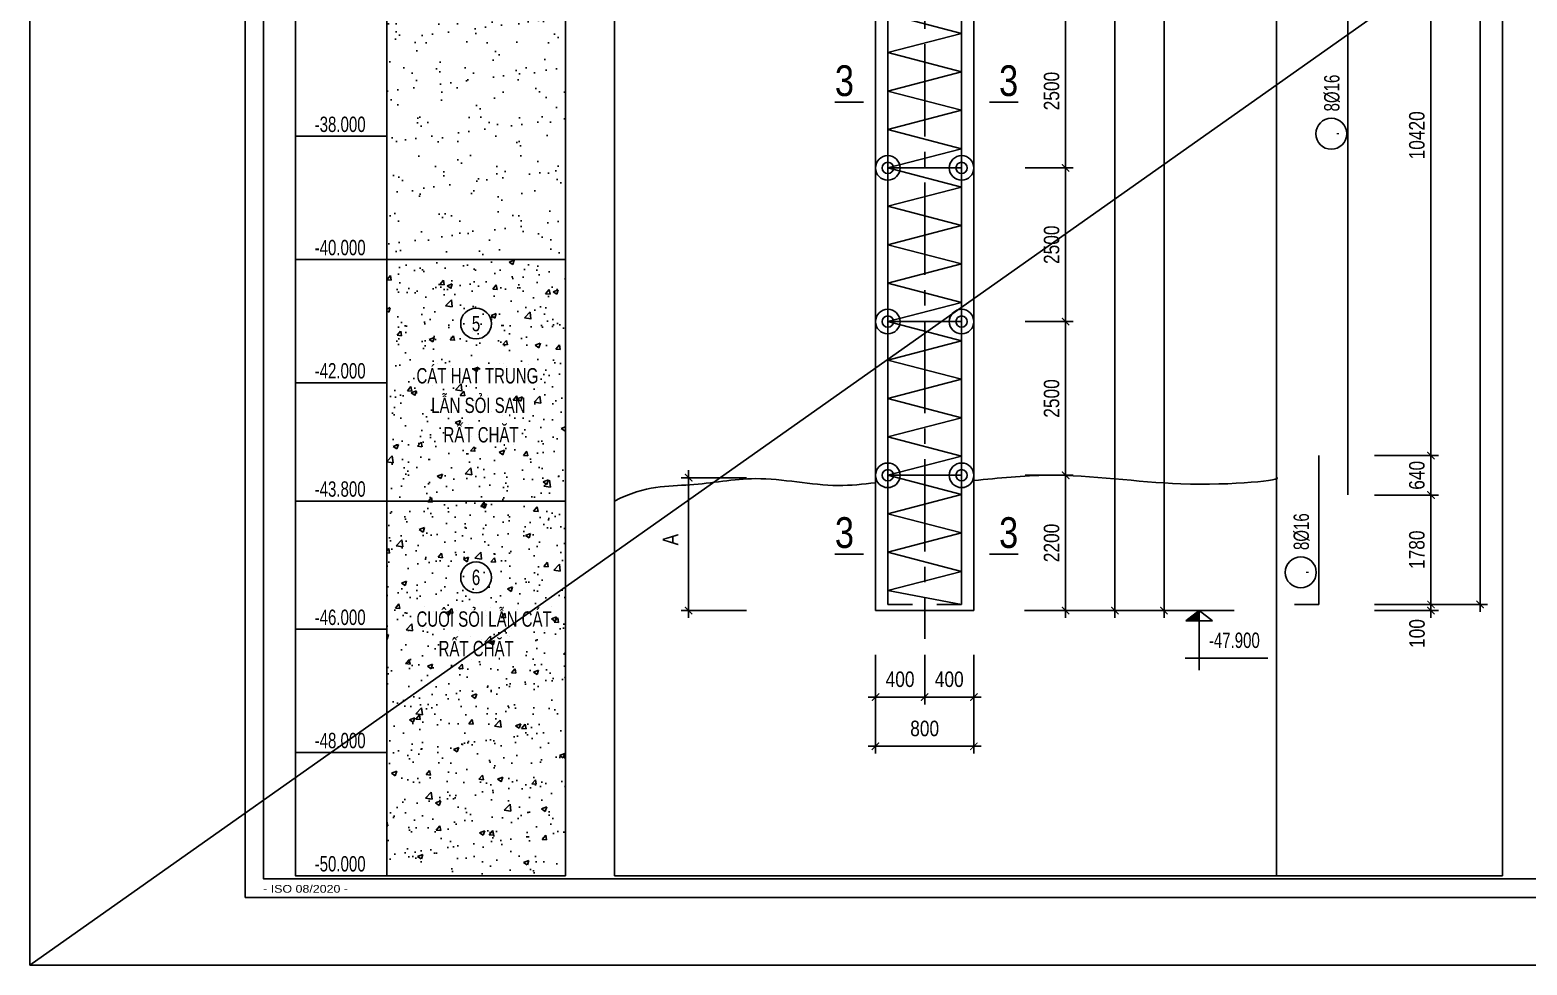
# Model space of a CAD drawing. Extents: x 171424 to 249266, y 74893 to 149166.
# Drawn here: x 171448 to 177537, y 102893 to 106695 of the extents above; entities that cross this region are included whole.
import ezdxf
from ezdxf.enums import TextEntityAlignment as Align

# ---------------------------------------------------------------- set-up
doc = ezdxf.new("R2010")
doc.units = 0
doc.header["$LTSCALE"] = 500
doc.header["$MEASUREMENT"] = 0
doc.header["$PDMODE"] = 3
doc.linetypes.add('CENTER2', pattern=[1.125, 0.75, -0.125, 0.125, -0.125])
doc.layers.get('0').update_dxf_attribs({"linetype": 'CONTINUOUS'})
doc.layers.get('DEFPOINTS').update_dxf_attribs({"linetype": 'CONTINUOUS'})
for name, color, linetype in [('01.CDC.AXIS', 160, 'CENTER2'), ('02.CDC.DIM', 1, 'CONTINUOUS'), ('03.CDC.BORDER', 3, 'CONTINUOUS'), ('05.CDC.STEEL', 4, 'CONTINUOUS'), ('06.CDC.TEXT', 2, 'CONTINUOUS'), ('10.CDC.HATCH', 9, 'CONTINUOUS'), ('11.CDC.NOTE', 8, 'CONTINUOUS'), ('CDC -TEXT KHUNG', 7, 'CONTINUOUS'), ('CDC-KHUNGTEN', 7, 'CONTINUOUS'), ('CDC.10.HATCH', 9, 'CONTINUOUS')]:
    doc.layers.add(name, color=color, linetype=linetype)
doc.layers.add('KCS_Plotter', color=11, linetype='CONTINUOUS', plot=False)
doc.styles.add('ARIAL', font='arial.ttf', dxfattribs={"width": 0.8})
doc.styles.add('KT CDC', font='arial.ttf', dxfattribs={"width": 0.85, "height": 200})
doc.dimstyles.new('DIM100-25', dxfattribs={"dimtxt": 63, "dimasz": 30, "dimexe": 30, "dimexo": 0, "dimgap": 25, "dimtad": 1, "dimdec": 0, "dimlfac": 4, "dimzin": 0, "dimdsep": 46, "dimtxsty": 'ARIAL', "dimblk": 'ARCHTICK', "dimblk1": 'ARCHTICK', "dimblk2": 'D', "dimcen": 0, "dimdle": 30, "dimclrd": 1, "dimclre": 1, "dimclrt": 2, "dimadec": 0, "dimazin": 0, "dimtfac": 1, "dimtdec": 0, "dimtix": 1, "dimtofl": 0, "dimtmove": 2, "dimatfit": 3, "dimldrblk": 'ARCHTICK', "dimfxl": 1, "dimtolj": 1, "dimtzin": 0, "dimarcsym": 0})
doc.dimstyles.new('DIM100-50', dxfattribs={"dimtxt": 63, "dimasz": 30, "dimexe": 30, "dimexo": 0, "dimgap": 40, "dimtad": 1, "dimdec": 0, "dimlfac": 2, "dimzin": 0, "dimdsep": 46, "dimtxsty": 'ARIAL', "dimblk": 'ARCHTICK', "dimcen": 0, "dimdle": 30, "dimclrd": 1, "dimclre": 1, "dimclrt": 2, "dimadec": 0, "dimazin": 0, "dimtfac": 1, "dimtdec": 0, "dimtix": 1, "dimtofl": 0, "dimtmove": 2, "dimatfit": 3, "dimldrblk": 'ARCHTICK', "dimfxl": 1, "dimtolj": 1, "dimtzin": 0, "dimarcsym": 0})
pattern_1 = [(37.5, (90230.4, -22296.01), (-5.03947, 154.1459), [0, -121.6, 0, -136, 0, -130]), (7.5, (90230.4, -22296.01), (141.58214, 225.77169), [0, -65.6, 0, -109.6, 0, -42]), (327.5, (90132, -22296.01), (249.13135, 0.45272), [0, -40, 0, -144, 0, -188]), (317.5, (90132, -22296), (240.49013, 70.21405), [0, -20, 0, -94.4, 0, -108])]
pattern_2 = [(50, (90230.4, -22296.01), (215.17805, -18.82564), [22.5, -247.5]), (355, (90230.4, -22296), (-41.6254, 225.65764), [18, -198]), (100.4514, (90248.33, -22297.58), (173.55281, 206.83186), [19.12206, -210.34263]), (46.1842, (90230.4, -22236), (320.1723, -49.6557), [33.75, -371.25]), (96.6356, (90257.07, -22240.15), (280.3988, 292.23536), [28.6831, -315.5139]), (351.1842, (90230.4, -22236), (280.3986, 292.2356), [27, -297]), (21, (90260.4, -22251.01), (179.07212, -120.78567), [22.5, -247.5]), (326, (90260.4, -22251), (72.9946, 217.545), [18, -198]), (71.4514, (90275.32, -22261.08), (252.0668, 96.75915), [19.12206, -210.34263]), (37.5, (90230.39, -22296.01), (3.647957, 99.868156), [0, -195.6, 0, -201, 0, -198.75]), (7.5, (90230.39, -22296.01), (78.92086, 118.32351), [0, -114.6, 0, -191.1, 0, -75.75]), (327.5, (90163.49, -22296.01), (160.14673, -6.76646), [0, -75, 0, -234, 0, -310.5]), (317.5, (90133.5, -22296.01), (174.95585, 30.0315), [0, -97.5, 0, -155.4, 0, -220.5])]

# ---------------------------------------------------------------- blocks, each defined once
blk = doc.blocks.new('_ArchTick')
at = {"color": 0, "linetype": 'ByBlock', "const_width": 0.15}
blk.add_lwpolyline([(-0.5, -0.5), (0.5, 0.5)], dxfattribs=at)
blk = doc.blocks.new('*D385')
at = {"layer": '02.CDC.DIM', "color": 1, "lineweight": -2, "transparency": 16777216}
for p, q in [((176916.7, 115934.2), (177376.4, 115934.2)), ((177346.4, 115964.2), (177346.4, 104329.2)), ((176916.7, 104359.2), (177376.4, 104359.2))]:
    blk.add_line(p, q, dxfattribs=at)
at = {"layer": 'DEFPOINTS', "color": 0, "transparency": 16777216}
for p in [(176916.7, 115934.2), (176916.7, 104359.2), (177346.4, 104359.2)]:
    blk.add_point(p, dxfattribs=at)
at = {"layer": '02.CDC.DIM', "color": 1, "lineweight": -2, "transparency": 16777216, "xscale": 30, "yscale": 30, "zscale": 30}
for p, rotation in [((177346.4, 115934.2), 90), ((177346.4, 104359.2), 270)]:
    blk.add_blockref('_ArchTick', p, dxfattribs=dict(at, rotation=rotation))
at = {"layer": '02.CDC.DIM', "color": 2, "transparency": 16777216, "insert": (177289.2, 110146.7), "char_height": 63, "attachment_point": 5, "rotation": 90, "style": 'ARIAL'}
blk.add_mtext('\\A1;46300', dxfattribs=at)
blk = doc.blocks.new('D')
at = {"layer": '02.CDC.DIM'}
for p, q in [((-50, -50), (50, 50)), ((-86.75, 0), (86.75, 0))]:
    blk.add_line(p, q, dxfattribs=at)
blk = doc.blocks.new('*D391')
at = {"layer": '02.CDC.DIM', "color": 1, "lineweight": -2, "transparency": 16777216}
for p, q in [((177146.4, 104359.2), (177146.4, 104389.2)), ((176916.7, 104359.2), (177176.4, 104359.2)), ((176916.7, 104334.2), (177176.4, 104334.2)), ((177146.4, 104334.2), (177146.4, 104304.2))]:
    blk.add_line(p, q, dxfattribs=at)
at = {"layer": 'DEFPOINTS', "color": 0, "transparency": 16777216}
for p in [(176916.7, 104359.2), (176916.7, 104334.2), (177146.4, 104359.2)]:
    blk.add_point(p, dxfattribs=at)
at = {"layer": '02.CDC.DIM', "color": 1, "lineweight": -2, "transparency": 16777216, "xscale": 30, "yscale": 30, "zscale": 30}
for p, rotation in [((177146.4, 104359.2), 270), ((177146.4, 104334.2), 90)]:
    blk.add_blockref('_ArchTick', p, dxfattribs=dict(at, rotation=rotation))
at = {"layer": '02.CDC.DIM', "color": 2, "transparency": 16777216, "insert": (177089.9, 104241), "char_height": 63, "attachment_point": 5, "rotation": 90, "style": 'ARIAL'}
blk.add_mtext('\\A1;100', dxfattribs=at)
blk = doc.blocks.new('*D392')
at = {"layer": '02.CDC.DIM', "color": 1, "lineweight": -2, "transparency": 16777216}
for p, q in [((174887.3, 103990.7), (174887.3, 103752.5)), ((175287.3, 103990.7), (175287.3, 103752.5)), ((174857.3, 103782.5), (175317.3, 103782.5))]:
    blk.add_line(p, q, dxfattribs=at)
at = {"layer": 'DEFPOINTS', "color": 0, "transparency": 16777216}
for p in [(174887.3, 103990.7), (175287.3, 103990.7), (175287.3, 103782.5)]:
    blk.add_point(p, dxfattribs=at)
at = {"layer": '02.CDC.DIM', "color": 1, "lineweight": -2, "transparency": 16777216, "xscale": 30, "yscale": 30, "zscale": 30, "rotation": 180}
blk.add_blockref('_ArchTick', (174887.3, 103782.5), dxfattribs=at)
at = {"layer": '02.CDC.DIM', "color": 1, "lineweight": -2, "transparency": 16777216, "xscale": 30, "yscale": 30, "zscale": 30}
blk.add_blockref('_ArchTick', (175287.3, 103782.5), dxfattribs=at)
at = {"layer": '02.CDC.DIM', "color": 2, "transparency": 16777216, "insert": (175087.3, 103854.6), "char_height": 63, "attachment_point": 5, "style": 'ARIAL'}
blk.add_mtext('\\A1;800', dxfattribs=at)
blk = doc.blocks.new('*D393')
at = {"layer": '02.CDC.DIM', "color": 1, "lineweight": -2, "transparency": 16777216}
for p, q in [((174887.3, 104154.5), (174887.3, 103952.5)), ((175087.3, 104154.5), (175087.3, 103952.5)), ((174857.3, 103982.5), (175117.3, 103982.5))]:
    blk.add_line(p, q, dxfattribs=at)
at = {"layer": 'DEFPOINTS', "color": 0, "transparency": 16777216}
for p in [(174887.3, 104154.5), (175087.3, 104154.5), (175087.3, 103982.5)]:
    blk.add_point(p, dxfattribs=at)
at = {"layer": '02.CDC.DIM', "color": 1, "lineweight": -2, "transparency": 16777216, "xscale": 30, "yscale": 30, "zscale": 30, "rotation": 180}
blk.add_blockref('_ArchTick', (174887.3, 103982.5), dxfattribs=at)
at = {"layer": '02.CDC.DIM', "color": 1, "lineweight": -2, "transparency": 16777216, "xscale": 30, "yscale": 30, "zscale": 30}
blk.add_blockref('_ArchTick', (175087.3, 103982.5), dxfattribs=at)
at = {"layer": '02.CDC.DIM', "color": 2, "transparency": 16777216, "insert": (174987.3, 104054.6), "char_height": 63, "attachment_point": 5, "style": 'ARIAL'}
blk.add_mtext('\\A1;400', dxfattribs=at)
blk = doc.blocks.new('*D394')
at = {"layer": '02.CDC.DIM', "color": 1, "lineweight": -2, "transparency": 16777216}
for p, q in [((175087.3, 104154.5), (175087.3, 103952.5)), ((175287.3, 104154.5), (175287.3, 103952.5)), ((175317.3, 103982.5), (175057.3, 103982.5))]:
    blk.add_line(p, q, dxfattribs=at)
at = {"layer": 'DEFPOINTS', "color": 0, "transparency": 16777216}
for p in [(175087.3, 104154.5), (175287.3, 104154.5), (175087.3, 103982.5)]:
    blk.add_point(p, dxfattribs=at)
at = {"layer": '02.CDC.DIM', "color": 1, "lineweight": -2, "transparency": 16777216, "xscale": 30, "yscale": 30, "zscale": 30, "rotation": 180}
blk.add_blockref('_ArchTick', (175087.3, 103982.5), dxfattribs=at)
at = {"layer": '02.CDC.DIM', "color": 1, "lineweight": -2, "transparency": 16777216, "xscale": 30, "yscale": 30, "zscale": 30}
blk.add_blockref('_ArchTick', (175287.3, 103982.5), dxfattribs=at)
at = {"layer": '02.CDC.DIM', "color": 2, "transparency": 16777216, "insert": (175187.3, 104054.6), "char_height": 63, "attachment_point": 5, "style": 'ARIAL'}
blk.add_mtext('\\A1;400', dxfattribs=at)
blk = doc.blocks.new('*D395')
at = {"layer": '02.CDC.DIM', "color": 1, "lineweight": -2, "transparency": 16777216}
for p, q in [((177146.4, 107599.2), (177146.4, 104934.2)), ((176916.7, 107569.2), (177176.4, 107569.2)), ((176916.7, 104964.2), (177176.4, 104964.2))]:
    blk.add_line(p, q, dxfattribs=at)
at = {"layer": 'DEFPOINTS', "color": 0, "transparency": 16777216}
for p in [(176916.7, 107569.2), (176916.7, 104964.2), (177146.4, 104964.2)]:
    blk.add_point(p, dxfattribs=at)
at = {"layer": '02.CDC.DIM', "color": 1, "lineweight": -2, "transparency": 16777216, "xscale": 30, "yscale": 30, "zscale": 30}
for p, rotation in [((177146.4, 107569.2), 90), ((177146.4, 104964.2), 270)]:
    blk.add_blockref('_ArchTick', p, dxfattribs=dict(at, rotation=rotation))
at = {"layer": '02.CDC.DIM', "color": 2, "transparency": 16777216, "insert": (177089.2, 106266.7), "char_height": 63, "attachment_point": 5, "rotation": 90, "style": 'ARIAL'}
blk.add_mtext('\\A1;10420', dxfattribs=at)
blk = doc.blocks.new('*D397')
at = {"layer": '02.CDC.DIM', "color": 1, "lineweight": -2, "transparency": 16777216}
for p, q in [((176916.7, 104804.2), (177176.4, 104804.2)), ((177146.4, 104834.2), (177146.4, 104329.2)), ((176916.7, 104359.2), (177176.4, 104359.2))]:
    blk.add_line(p, q, dxfattribs=at)
at = {"layer": 'DEFPOINTS', "color": 0, "transparency": 16777216}
for p in [(176916.7, 104804.2), (176916.7, 104359.2), (177146.4, 104359.2)]:
    blk.add_point(p, dxfattribs=at)
at = {"layer": '02.CDC.DIM', "color": 1, "lineweight": -2, "transparency": 16777216, "xscale": 30, "yscale": 30, "zscale": 30}
for p, rotation in [((177146.4, 104804.2), 90), ((177146.4, 104359.2), 270)]:
    blk.add_blockref('_ArchTick', p, dxfattribs=dict(at, rotation=rotation))
at = {"layer": '02.CDC.DIM', "color": 2, "transparency": 16777216, "insert": (177089.2, 104581.7), "char_height": 63, "attachment_point": 5, "rotation": 90, "style": 'ARIAL'}
blk.add_mtext('\\A1;1780', dxfattribs=at)
blk = doc.blocks.new('*D398')
at = {"layer": '02.CDC.DIM', "color": 1, "lineweight": -2, "transparency": 16777216}
for p, q in [((177146.4, 104774.2), (177146.4, 104994.2)), ((176916.7, 104964.2), (177176.4, 104964.2)), ((176916.7, 104804.2), (177176.4, 104804.2))]:
    blk.add_line(p, q, dxfattribs=at)
at = {"layer": 'DEFPOINTS', "color": 0, "transparency": 16777216}
for p in [(176916.7, 104964.2), (177146.4, 104964.2), (176916.7, 104804.2)]:
    blk.add_point(p, dxfattribs=at)
at = {"layer": '02.CDC.DIM', "color": 1, "lineweight": -2, "transparency": 16777216, "xscale": 30, "yscale": 30, "zscale": 30}
for p, rotation in [((177146.4, 104964.2), 90), ((177146.4, 104804.2), 270)]:
    blk.add_blockref('_ArchTick', p, dxfattribs=dict(at, rotation=rotation))
at = {"layer": '02.CDC.DIM', "color": 2, "transparency": 16777216, "insert": (177089.2, 104884.2), "char_height": 63, "attachment_point": 5, "rotation": 90, "style": 'ARIAL'}
blk.add_mtext('\\A1;640', dxfattribs=at)
blk = doc.blocks.new('*D399')
at = {"layer": '02.CDC.DIM', "color": 1, "lineweight": -2, "transparency": 16777216}
for p, q in [((174363.1, 104874.6), (174097.3, 104874.6)), ((174127.3, 104904.6), (174127.3, 104304.2)), ((174363.1, 104334.2), (174097.3, 104334.2))]:
    blk.add_line(p, q, dxfattribs=at)
at = {"layer": 'DEFPOINTS', "color": 0, "transparency": 16777216}
for p in [(174363.1, 104874.6), (174127.3, 104334.2), (174363.1, 104334.2)]:
    blk.add_point(p, dxfattribs=at)
at = {"layer": '02.CDC.DIM', "color": 1, "lineweight": -2, "transparency": 16777216, "xscale": 30, "yscale": 30, "zscale": 30}
for p, rotation in [((174127.3, 104874.6), 90), ((174127.3, 104334.2), 270)]:
    blk.add_blockref('_ArchTick', p, dxfattribs=dict(at, rotation=rotation))
at = {"layer": '02.CDC.DIM', "color": 2, "transparency": 16777216, "insert": (174053.8, 104622.6), "char_height": 63, "attachment_point": 5, "rotation": 90, "style": 'ARIAL'}
blk.add_mtext('\\A1;A', dxfattribs=at)
blk = doc.blocks.new('*D400')
at = {"layer": '02.CDC.DIM', "color": 1, "lineweight": -2, "transparency": 16777216}
for p, q in [((176060.7, 115814.2), (176060.7, 104304.2)), ((175493.6, 115784.2), (176090.7, 115784.2)), ((175493.6, 104334.2), (176090.7, 104334.2))]:
    blk.add_line(p, q, dxfattribs=at)
at = {"layer": 'DEFPOINTS', "color": 0, "transparency": 16777216}
for p in [(175493.6, 115784.2), (175493.6, 104334.2), (176060.7, 104334.2)]:
    blk.add_point(p, dxfattribs=at)
at = {"layer": '02.CDC.DIM', "color": 1, "lineweight": -2, "transparency": 16777216, "xscale": 30, "yscale": 30, "zscale": 30}
for p, rotation in [((176060.7, 115784.2), 90), ((176060.7, 104334.2), 270)]:
    blk.add_blockref('_ArchTick', p, dxfattribs=dict(at, rotation=rotation))
at = {"layer": '02.CDC.DIM', "color": 2, "transparency": 16777216, "insert": (176003.6, 110059.2), "char_height": 63, "attachment_point": 5, "rotation": 90, "style": 'ARIAL'}
blk.add_mtext('\\A1;45800', dxfattribs=at)
blk = doc.blocks.new('*D414')
at = {"layer": '02.CDC.DIM', "color": 1, "lineweight": -2, "transparency": 16777216}
for p, q in [((175496.1, 106759.2), (175690.7, 106759.2)), ((175660.7, 106789.2), (175660.7, 106104.2)), ((175496.1, 106134.2), (175690.7, 106134.2))]:
    blk.add_line(p, q, dxfattribs=at)
at = {"layer": 'DEFPOINTS', "color": 0, "transparency": 16777216}
for p in [(175496.1, 106759.2), (175496.1, 106134.2), (175660.7, 106134.2)]:
    blk.add_point(p, dxfattribs=at)
at = {"layer": '02.CDC.DIM', "color": 1, "lineweight": -2, "transparency": 16777216, "xscale": 30, "yscale": 30, "zscale": 30}
for p, rotation in [((175660.7, 106759.2), 90), ((175660.7, 106134.2), 270)]:
    blk.add_blockref('_ArchTick', p, dxfattribs=dict(at, rotation=rotation))
at = {"layer": '02.CDC.DIM', "color": 2, "transparency": 16777216, "insert": (175603.6, 106446.7), "char_height": 63, "attachment_point": 5, "rotation": 90, "style": 'ARIAL'}
blk.add_mtext('\\A1;2500', dxfattribs=at)
blk = doc.blocks.new('*D415')
at = {"layer": '02.CDC.DIM', "color": 1, "lineweight": -2, "transparency": 16777216}
for p, q in [((175496.1, 106134.2), (175690.7, 106134.2)), ((175660.7, 106164.2), (175660.7, 105479.2)), ((175496.1, 105509.2), (175690.7, 105509.2))]:
    blk.add_line(p, q, dxfattribs=at)
at = {"layer": 'DEFPOINTS', "color": 0, "transparency": 16777216}
for p in [(175496.1, 106134.2), (175496.1, 105509.2), (175660.7, 105509.2)]:
    blk.add_point(p, dxfattribs=at)
at = {"layer": '02.CDC.DIM', "color": 1, "lineweight": -2, "transparency": 16777216, "xscale": 30, "yscale": 30, "zscale": 30}
for p, rotation in [((175660.7, 106134.2), 90), ((175660.7, 105509.2), 270)]:
    blk.add_blockref('_ArchTick', p, dxfattribs=dict(at, rotation=rotation))
at = {"layer": '02.CDC.DIM', "color": 2, "transparency": 16777216, "insert": (175603.6, 105821.7), "char_height": 63, "attachment_point": 5, "rotation": 90, "style": 'ARIAL'}
blk.add_mtext('\\A1;2500', dxfattribs=at)
blk = doc.blocks.new('*D416')
at = {"layer": '02.CDC.DIM', "color": 1, "lineweight": -2, "transparency": 16777216}
for p, q in [((175660.7, 105539.2), (175660.7, 104854.2)), ((175496.1, 105509.2), (175690.7, 105509.2)), ((175496.1, 104884.2), (175690.7, 104884.2))]:
    blk.add_line(p, q, dxfattribs=at)
at = {"layer": 'DEFPOINTS', "color": 0, "transparency": 16777216}
for p in [(175496.1, 105509.2), (175496.1, 104884.2), (175660.7, 104884.2)]:
    blk.add_point(p, dxfattribs=at)
at = {"layer": '02.CDC.DIM', "color": 1, "lineweight": -2, "transparency": 16777216, "xscale": 30, "yscale": 30, "zscale": 30}
for p, rotation in [((175660.7, 105509.2), 90), ((175660.7, 104884.2), 270)]:
    blk.add_blockref('_ArchTick', p, dxfattribs=dict(at, rotation=rotation))
at = {"layer": '02.CDC.DIM', "color": 2, "transparency": 16777216, "insert": (175603.6, 105196.7), "char_height": 63, "attachment_point": 5, "rotation": 90, "style": 'ARIAL'}
blk.add_mtext('\\A1;2500', dxfattribs=at)
blk = doc.blocks.new('*D417')
at = {"layer": '02.CDC.DIM', "color": 1, "lineweight": -2, "transparency": 16777216}
for p, q in [((175660.7, 104914.2), (175660.7, 104304.2)), ((175496.1, 104884.2), (175690.7, 104884.2)), ((175496.1, 104334.2), (175690.7, 104334.2))]:
    blk.add_line(p, q, dxfattribs=at)
at = {"layer": 'DEFPOINTS', "color": 0, "transparency": 16777216}
for p in [(175496.1, 104884.2), (175496.1, 104334.2), (175660.7, 104334.2)]:
    blk.add_point(p, dxfattribs=at)
at = {"layer": '02.CDC.DIM', "color": 1, "lineweight": -2, "transparency": 16777216, "xscale": 30, "yscale": 30, "zscale": 30}
for p, rotation in [((175660.7, 104884.2), 90), ((175660.7, 104334.2), 270)]:
    blk.add_blockref('_ArchTick', p, dxfattribs=dict(at, rotation=rotation))
at = {"layer": '02.CDC.DIM', "color": 2, "transparency": 16777216, "insert": (175603.6, 104609.2), "char_height": 63, "attachment_point": 5, "rotation": 90, "style": 'ARIAL'}
blk.add_mtext('\\A1;2200', dxfattribs=at)
blk = doc.blocks.new('*D419')
at = {"layer": '02.CDC.DIM', "color": 1, "lineweight": -2, "transparency": 16777216}
for p, q in [((175860.7, 110539.2), (175860.7, 104304.2)), ((175493.6, 110509.2), (175890.7, 110509.2)), ((175493.6, 104334.2), (175890.7, 104334.2))]:
    blk.add_line(p, q, dxfattribs=at)
at = {"layer": 'DEFPOINTS', "color": 0, "transparency": 16777216}
for p in [(175493.6, 110509.2), (175493.6, 104334.2), (175860.7, 104334.2)]:
    blk.add_point(p, dxfattribs=at)
at = {"layer": '02.CDC.DIM', "color": 1, "lineweight": -2, "transparency": 16777216, "xscale": 30, "yscale": 30, "zscale": 30}
for p, rotation in [((175860.7, 110509.2), 90), ((175860.7, 104334.2), 270)]:
    blk.add_blockref('_ArchTick', p, dxfattribs=dict(at, rotation=rotation))
at = {"layer": '02.CDC.DIM', "color": 2, "transparency": 16777216, "insert": (175803.6, 107421.7), "char_height": 63, "attachment_point": 5, "rotation": 90, "style": 'ARIAL'}
blk.add_mtext('\\A1;24700', dxfattribs=at)
blk = doc.blocks.new('KHUNG A1')
at = {"layer": 'CDC-KHUNGTEN'}
blk.add_lwpolyline([(10366.22, 712.17), (10366.22, 1278.17), (9655.22, 1278.17), (9655.22, 712.17)], close=True, dxfattribs=at)
at = {"layer": 'CDC.10.HATCH', "color": 8}
blk.add_lwpolyline([(9652.22, 709.17), (10447.22, 709.17), (10447.22, 1281.17), (9652.22, 1281.17)], close=True, dxfattribs=at)
at = {"layer": 'DEFPOINTS', "color": 1}
blk.add_lwpolyline([(9617.22, 698.17), (9617.22, 1292.17), (10458.22, 1292.17), (10458.22, 698.17), (9617.22, 698.17)], close=True, dxfattribs=at)
at = {"layer": 'CDC -TEXT KHUNG', "color": 6, "style": 'KT CDC', "width": 1.15}
blk.add_text('- ISO 08/2020 -', height=1.2569, dxfattribs=at).set_placement((9655.16, 709.94))

msp = doc.modelspace()

# ---------------------------------------------------------------- hatches: boundary and pattern name
at = {"layer": '10.CDC.HATCH'}
h = msp.add_hatch(dxfattribs=at)
h.set_pattern_fill('AR-SAND', color=256, scale=80, style=0)
h.set_pattern_definition(pattern_1)
h.paths.add_polyline_path([(172899.49, 105761.52), (173625.95, 105761.52), (173625.95, 110271.74), (172899.49, 110271.74)])
h.paths.add_polyline_path([(173230.1, 109864.61), (173295.34, 109864.61), (173295.34, 109958.36), (173230.1, 109958.36)], flags=24)
h.paths.add_polyline_path([(173057.33, 109587.24), (173420.57, 109587.24), (173420.57, 109725.43), (173057.33, 109725.43)], flags=24)
h.paths.add_polyline_path([(173007.33, 109707.24), (173467.65, 109707.24), (173467.65, 109845.43), (173007.33, 109845.43)], flags=24)
h = msp.add_hatch(dxfattribs=at)
h.set_pattern_fill('AR-CONC', color=256, scale=30, style=0)
h.set_pattern_definition(pattern_2)
h.paths.add_polyline_path([(172899.49, 105761.52), (172899.49, 104779.69), (173625.95, 104779.69), (173625.95, 105761.52)])
h.paths.add_polyline_path([(173107.34, 104980.87), (173458.98, 104980.87), (173458.98, 105119), (173107.34, 105119)], flags=24)
h.paths.add_polyline_path([(173057.33, 105100.85), (173487.21, 105100.85), (173487.21, 105239.05), (173057.33, 105239.05)], flags=24)
h.paths.add_polyline_path([(173230.05, 105453.27), (173295.4, 105453.27), (173295.4, 105547.34), (173230.05, 105547.34)], flags=24)
h.paths.add_polyline_path([(172997.33, 105220.85), (173539.12, 105220.85), (173539.12, 105359.05), (172997.33, 105359.05)], flags=24)
h = msp.add_hatch(dxfattribs=at)
h.set_pattern_fill('AR-SAND', color=256, scale=80, style=0)
h.set_pattern_definition(pattern_1)
h.paths.add_polyline_path([(172899.49, 105761.52), (172899.49, 104779.69), (173625.95, 104779.69), (173625.95, 105761.52)])
h.paths.add_polyline_path([(173107.34, 104980.87), (173458.98, 104980.87), (173458.98, 105119), (173107.34, 105119)], flags=24)
h.paths.add_polyline_path([(173057.33, 105100.85), (173487.21, 105100.85), (173487.21, 105239.05), (173057.33, 105239.05)], flags=24)
h.paths.add_polyline_path([(173230.05, 105453.27), (173295.4, 105453.27), (173295.4, 105547.34), (173230.05, 105547.34)], flags=24)
h.paths.add_polyline_path([(172997.33, 105220.85), (173539.12, 105220.85), (173539.12, 105359.05), (172997.33, 105359.05)], flags=24)
h = msp.add_hatch(dxfattribs=at)
h.set_pattern_fill('AR-CONC', color=256, scale=30, style=0)
h.set_pattern_definition(pattern_2)
h.paths.add_polyline_path([(173625.95, 104779.69), (172899.49, 104779.69), (172899.49, 103255.83), (173625.95, 103255.83)])
h.paths.add_polyline_path([(173229.77, 104421.16), (173295.68, 104421.16), (173295.68, 104516.89), (173229.77, 104516.89)], flags=24)
h.paths.add_polyline_path([(173087.34, 104111.68), (173438.98, 104111.68), (173438.98, 104249.81), (173087.34, 104249.81)], flags=24)
h.paths.add_polyline_path([(172997.33, 104231.67), (173593.56, 104231.67), (173593.56, 104369.86), (172997.33, 104369.86)], flags=24)
h = msp.add_hatch(dxfattribs=at)
h.set_pattern_fill('AR-SAND', color=256, scale=80, style=0)
h.set_pattern_definition(pattern_1)
h.paths.add_polyline_path([(172899.49, 103255.83), (173625.95, 103255.83), (173625.95, 104779.69), (172899.49, 104779.69)])
h.paths.add_polyline_path([(173229.77, 104421.16), (173295.68, 104421.16), (173295.68, 104516.89), (173229.77, 104516.89)], flags=24)
h.paths.add_polyline_path([(173087.34, 104111.68), (173438.98, 104111.68), (173438.98, 104249.81), (173087.34, 104249.81)], flags=24)
h.paths.add_polyline_path([(172997.33, 104231.67), (173593.56, 104231.67), (173593.56, 104369.86), (172997.33, 104369.86)], flags=24)

# ---------------------------------------------------------------- linework, layer by layer
at = {"layer": '01.CDC.AXIS'}
msp.add_line((175087.32, 116199.9), (175087.32, 104219.24), dxfattribs=at)
at = {"layer": '03.CDC.BORDER'}
for p, q in [((172899.49, 117355.41), (172899.49, 103255.83)), ((176518.69, 116895.41), (176518.69, 103255.83)), ((177437.2, 116895.41), (177437.2, 103255.83)), ((174887.32, 106134.24), (174887.32, 106759.24)), ((175287.32, 106134.24), (175287.32, 106759.24)), ((172528.44, 106262.65), (172899.49, 106262.65)), ((174887.32, 105509.24), (174887.32, 106134.24)), ((175287.32, 105509.24), (175287.32, 106134.24)), ((172528.44, 105761.52), (172899.49, 105761.52)), ((173625.95, 105761.52), (172899.49, 105761.52)), ((174887.32, 104884.24), (174887.32, 105509.24)), ((175287.32, 104884.24), (175287.32, 105509.24)), ((172528.44, 105260.38), (172899.49, 105260.38)), ((174887.32, 104334.24), (174887.32, 104884.24)), ((175287.32, 104334.24), (175287.32, 104884.24)), ((172528.44, 104779.69), (172899.49, 104779.69)), ((173625.95, 104779.69), (172899.49, 104779.69)), ((174887.32, 104334.24), (175287.32, 104334.24)), ((172528.44, 104258.11), (172899.49, 104258.11)), ((172528.44, 103756.97), (172899.49, 103756.97)), ((172528.44, 103255.83), (172899.49, 103255.83))]:
    msp.add_line(p, q, dxfattribs=at)
for points in [[(172528.44, 117355.41), (173625.95, 117355.41), (173625.95, 103255.83), (172528.44, 103255.83)], [(173825.95, 117355.41), (177437.2, 117355.41), (177437.2, 103255.83), (173825.95, 103255.83)]]:
    msp.add_lwpolyline(points, close=True, dxfattribs=at)
for centre, radius in [((174937.32, 106134.24), 50), ((174937.32, 106134.24), 23.06), ((175237.32, 106134.24), 50), ((175237.32, 106134.24), 23.06), ((174937.32, 105509.24), 50), ((174937.32, 105509.24), 23.06), ((175237.32, 105509.24), 50), ((175237.32, 105509.24), 23.06), ((174937.32, 104884.24), 50), ((175237.32, 104884.24), 50), ((174937.32, 104884.24), 23.06), ((175237.32, 104884.24), 23.06)]:
    msp.add_circle(centre, radius, dxfattribs=at)
for points, knots in [([(173825.95, 104779.04), (173953.49, 104845.44, 0), (174132.47, 104833.4, 0), (174422.01, 104893.29, 0), (174674.93, 104831.14, 0), (174836.7, 104847.62, 0), (174887.32, 104854.16, 0)], [102.6330794, 102.6330794, 102.6330794, 102.6330794, 371.6591928, 640.3147982, 976.6413365, 1129.9685688, 1129.9685688, 1129.9685688, 1129.9685688]), ([(175287.32, 104863.36, 0), (175388.09, 104872.77, 0), (175668.42, 104903.06, 0), (176160.46, 104820.84, 0), (176552.41, 104866.21, 0), (176518.69, 104874.53, 0)], [2258.1524586, 2258.1524586, 2258.1524586, 2258.1524586, 2561.0846248, 3101.5080953, 3737.5992196, 3737.5992196, 3737.5992196, 3737.5992196])]:
    msp.add_open_spline(points, degree=3, knots=knots, dxfattribs=at)
at = {"layer": '05.CDC.STEEL'}
for p, q in [((176808.59, 104804.24), (176808.59, 107729.24)), ((174937.32, 106134.24), (174937.32, 106759.24)), ((175237.32, 106134.24), (175237.32, 106759.24)), ((175237.32, 106681.12), (174937.32, 106602.99)), ((175237.32, 106524.87), (174937.32, 106446.74)), ((175237.32, 106368.62), (174937.32, 106290.49)), ((175237.32, 106212.37), (174937.32, 106134.24)), ((174937.32, 106134.24), (175237.32, 106134.24)), ((174937.32, 105509.24), (174937.32, 106134.24)), ((174937.32, 106134.24), (175237.32, 106134.24)), ((175237.32, 105509.24), (175237.32, 106134.24)), ((175237.32, 106056.12), (174937.32, 105977.99)), ((175237.32, 105899.87), (174937.32, 105821.74)), ((175237.32, 105743.62), (174937.32, 105665.49)), ((175237.32, 105587.37), (174937.32, 105509.24)), ((174937.32, 105509.24), (175237.32, 105509.24)), ((174937.32, 104884.24), (174937.32, 105509.24)), ((174937.32, 105509.24), (175237.32, 105509.24)), ((175237.32, 104884.24), (175237.32, 105509.24)), ((175237.32, 105431.12), (174937.32, 105352.99)), ((175237.32, 105274.87), (174937.32, 105196.74)), ((175237.32, 105118.62), (174937.32, 105040.49)), ((175237.32, 104962.37), (174937.32, 104884.24)), ((176690.93, 104359.24), (176690.93, 104964.24)), ((174937.32, 104884.24), (175237.32, 104884.24)), ((174937.32, 104359.24), (174937.32, 104884.24)), ((175237.32, 104359.24), (175237.32, 104884.24)), ((175237.32, 104806.12), (174937.32, 104727.99)), ((175237.32, 104649.87), (174937.32, 104571.74)), ((175237.32, 104493.62), (174937.32, 104415.49)), ((174937.32, 104359.24), (175037.32, 104359.24)), ((175237.32, 104359.24), (175137.32, 104359.24)), ((176590.93, 104359.24), (176690.93, 104359.24))]:
    msp.add_line(p, q, dxfattribs=at)
at = {"layer": '10.CDC.HATCH'}
for p, q in [((174937.32, 106759.24), (175237.32, 106681.12)), ((174937.32, 106602.99), (175237.32, 106524.87)), ((174937.32, 106446.74), (175237.32, 106368.62)), ((174937.32, 106290.49), (175237.32, 106212.37)), ((174937.32, 106134.24), (175237.32, 106056.12)), ((174937.32, 105977.99), (175237.32, 105899.87)), ((174937.32, 105821.74), (175237.32, 105743.62)), ((174937.32, 105665.49), (175237.32, 105587.37)), ((174937.32, 105509.24), (175237.32, 105431.12)), ((174937.32, 105352.99), (175237.32, 105274.87)), ((174937.32, 105196.74), (175237.32, 105118.62)), ((174937.32, 105040.49), (175237.32, 104962.37)), ((175237.32, 104806.12), (174937.32, 104884.24)), ((175237.32, 104649.87), (174937.32, 104727.99)), ((175237.32, 104493.62), (174937.32, 104571.74)), ((174937.32, 104415.49), (175237.32, 104359.24))]:
    msp.add_line(p, q, dxfattribs=at)
at = {"layer": '11.CDC.NOTE'}
for p, q in [((176060.74, 104334.24), (176345.99, 104334.24)), ((176203.37, 104334.24), (176149.37, 104292.86)), ((176203.37, 104334.24), (176203.37, 104091.71)), ((176203.37, 104334.24), (176257.37, 104292.86)), ((176149.37, 104292.86), (176257.37, 104292.86)), ((176147.07, 104140.54), (176482.75, 104140.54))]:
    msp.add_line(p, q, dxfattribs=at)
for centre, radius in [((176741.06, 106273.14), 63), ((173262.72, 105501.26), 62.5), ((176617.09, 104489.74), 63), ((173262.72, 104469.43), 62.5)]:
    msp.add_circle(centre, radius, dxfattribs=at)
msp.add_solid([(176149.37, 104292.86), (176203.37, 104334.24), (176203.37, 104292.86), (176203.37, 104334.24)], dxfattribs=at)
at = {"layer": 'KCS_Plotter'}
msp.add_line((171448.44, 102892.91), (192473.44, 117742.91), dxfattribs=at)

# ---------------------------------------------------------------- block references
at = {"xscale": 25, "yscale": 25, "zscale": 25}
msp.add_blockref('KHUNG A1', (-68982.15, 85438.58), dxfattribs=at)

# ---------------------------------------------------------------- texts
at = {"layer": '06.CDC.TEXT', "style": 'ARIAL', "width": 0.8}
for s, p in [('%%U3 ', (174780.46, 106426.39)), ('%%U 3', (175409.31, 106426.39)), ('%%U3 ', (174780.46, 104588.89)), ('%%U 3', (175409.31, 104588.89))]:
    msp.add_text(s, height=125, dxfattribs=at).set_placement(p, align=Align.CENTER)
at = {"layer": '06.CDC.TEXT', "style": 'ARIAL', "width": 0.7}
for p in [(176742.77, 106438.55), (176618.8, 104655.15)]:
    msp.add_text('8%%C16', height=62.5, rotation=90, dxfattribs=at).set_placement(p, align=Align.MIDDLE)
for s, p in [('-38.000', (172709.96, 106311.52)), ('-40.000', (172709.96, 105810.38)), ('-42.000', (172709.96, 105309.25)), ('-43.800', (172709.96, 104828.55)), ('-46.000', (172709.96, 104306.97)), ('-47.900', (176346.65, 104213.45)), ('-48.000', (172709.96, 103805.84)), ('-50.000', (172709.96, 103304.7))]:
    msp.add_text(s, height=62.5, dxfattribs=at).set_placement(p, align=Align.MIDDLE)
for p in [(176741.06, 106273.14), (176617.09, 104489.74)]:
    msp.add_text('.', height=62.5, rotation=90, dxfattribs=at).set_placement(p, align=Align.MIDDLE_CENTER)
for s, p in [('5', (173262.72, 105501.26)), ('6', (173262.72, 104469.43))]:
    msp.add_text(s, height=62.5, dxfattribs=at).set_placement(p, align=Align.MIDDLE_CENTER)
for s, p in [('CÁT HẠT TRUNG', (173020.37, 105257.74)), ('LẪN SỎI SẠN', (173080.37, 105137.74)), ('RẤT CHẶT', (173130.37, 105017.74)), ('CUỘI SỎI LẪN CÁT', (173020.37, 104268.56)), ('RẤT CHẶT', (173110.37, 104148.56))]:
    msp.add_text(s, height=62.5, dxfattribs=at).set_placement(p)

# ---------------------------------------------------------------- dimensions: what is measured, and where the dimension line sits
at = {"layer": '02.CDC.DIM'}
for base, p1, p2, angle, picture, middle in [((177346.38, 104359.24), (176916.74, 115934.24), (176916.74, 104359.24), 270, '*D385', (177289.19, 110146.74)), ((176060.74, 104334.24), (175493.57, 115784.24), (175493.57, 104334.24), 270, '*D400', (176003.58, 110059.24)), ((175860.74, 104334.24), (175493.57, 110509.24), (175493.57, 104334.24), 90, '*D419', (175803.58, 107421.74)), ((177146.38, 104964.24), (176916.74, 107569.24), (176916.74, 104964.24), 270, '*D395', (177089.21, 106266.74)), ((175660.74, 106134.24), (175496.08, 106759.24), (175496.08, 106134.24), 90, '*D414', (175603.58, 106446.74)), ((175660.74, 105509.24), (175496.08, 106134.24), (175496.08, 105509.24), 90, '*D415', (175603.58, 105821.74)), ((175660.74, 104884.24), (175496.08, 105509.24), (175496.08, 104884.24), 90, '*D416', (175603.58, 105196.74)), ((175660.74, 104334.24), (175496.08, 104884.24), (175496.08, 104334.24), 90, '*D417', (175603.58, 104609.24)), ((177146.38, 104359.24), (176916.74, 104804.24), (176916.74, 104359.24), 270, '*D397', (177089.21, 104581.74))]:
    dim = msp.add_linear_dim(base=base, p1=p1, p2=p2, angle=angle, dimstyle='DIM100-25', dxfattribs=at)
    dim.commit()
    dim.dimension.update_dxf_attribs({"geometry": picture, "text_midpoint": middle})
for base, p1, p2, picture, middle in [((177146.38, 104964.24), (176916.74, 104804.24), (176916.74, 104964.24), '*D398', (177089.21, 104884.24)), ((177146.38, 104359.24), (176916.74, 104334.24), (176916.74, 104359.24), '*D391', (177089.88, 104241.05))]:
    dim = msp.add_linear_dim(base=base, p1=p1, p2=p2, angle=270, dimstyle='DIM100-25', dxfattribs=at)
    dim.commit()
    dim.dimension.update_dxf_attribs({"geometry": picture, "text_midpoint": middle, "dimtype": 160})
dim = msp.add_linear_dim(base=(174127.29, 104334.24), p1=(174363.05, 104874.64), p2=(174363.05, 104334.24), angle=90, text='A', dimstyle='DIM100-25', dxfattribs=at)
dim.commit()
dim.dimension.update_dxf_attribs({"geometry": '*D399', "text_midpoint": (174053.82, 104622.61), "dimtype": 160})
for base, p1, p2, picture, middle in [((175087.32, 103982.48), (174887.32, 104154.45), (175087.32, 104154.45), '*D393', (174987.32, 104054.64)), ((175087.32, 103982.48), (175287.32, 104154.45), (175087.32, 104154.45), '*D394', (175187.32, 104054.64)), ((175287.32, 103782.48), (174887.32, 103990.73), (175287.32, 103990.73), '*D392', (175087.32, 103854.64))]:
    dim = msp.add_linear_dim(base=base, p1=p1, p2=p2, dimstyle='DIM100-50', dxfattribs=at)
    dim.commit()
    dim.dimension.update_dxf_attribs({"geometry": picture, "text_midpoint": middle})

doc.saveas('drawing.dxf')
